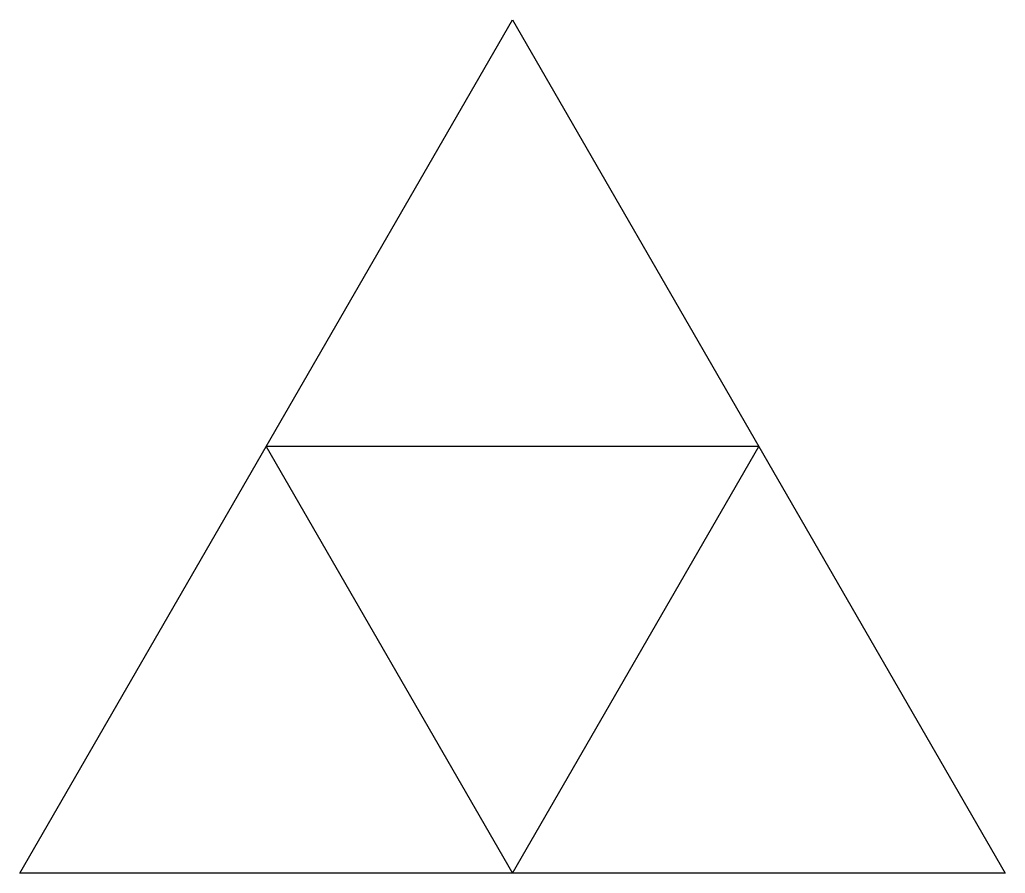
# Model space of a CAD drawing. Extents: x -470.1 to -469.9, y -470.057 to -469.884.
import ezdxf

# ---------------------------------------------------------------- set-up
doc = ezdxf.new("R2010")
doc.units = 13
doc.layers.add('MAGNET', color=11, linetype='Continuous')

msp = doc.modelspace()

# ---------------------------------------------------------------- linework, layer by layer
at = {"layer": 'MAGNET'}
for points in [[(-470.04957, -469.97067), (-469.99957, -469.88407), (-469.94957, -469.97067), (-470.04957, -469.97067)], [(-470.09957, -470.05727), (-470.04957, -469.97067), (-469.99957, -470.05727), (-470.09957, -470.05727)], [(-469.99957, -470.05727), (-469.94957, -469.97067), (-469.89957, -470.05727), (-469.99957, -470.05727)]]:
    msp.add_lwpolyline(points, dxfattribs=at)

doc.saveas('drawing.dxf')
